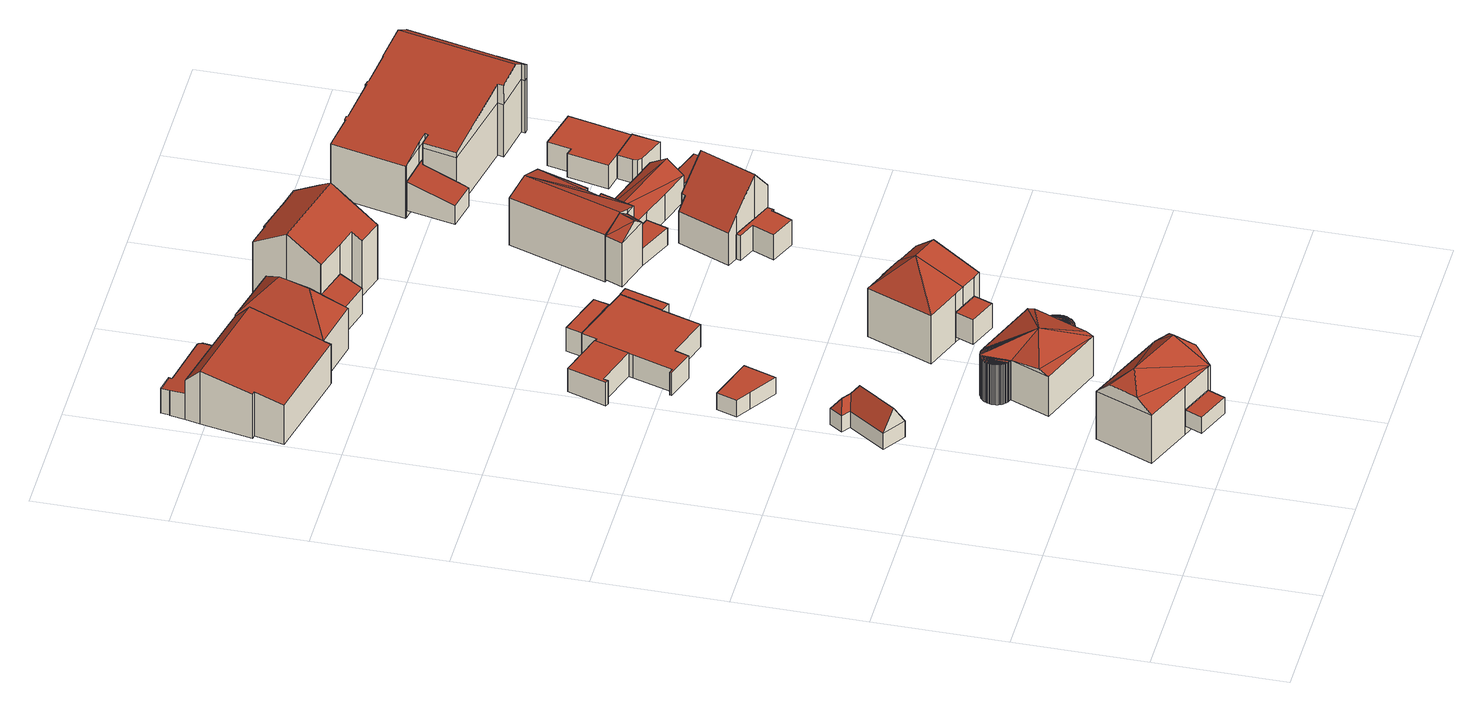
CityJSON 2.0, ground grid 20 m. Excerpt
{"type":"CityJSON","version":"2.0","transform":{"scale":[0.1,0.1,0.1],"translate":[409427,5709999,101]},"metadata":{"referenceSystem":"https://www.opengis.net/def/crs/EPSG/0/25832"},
"CityObjects":{
"building1":{"type":"Building","attributes":{"Gemeindeschluessel":"05978036","Geometrietyp2DReferenz":"3000","function":"31001_2460","roofType":"1000","measuredHeight":2.87},"geometry":[{"type":"MultiSurface","lod":"2","boundaries":[[[0,1,2,3]],[[1,4,5,2]],[[4,6,7,5]],[[6,0,3,7]],[[6,4,1,0]],[[3,2,5,7]]],"semantics":{"surfaces":[{"type":"WallSurface"},{"type":"RoofSurface"},{"type":"GroundSurface"}],"values":[0,0,0,0,1,2]}}]},
"building2":{"type":"Building","attributes":{"Gemeindeschluessel":"05978036","Geometrietyp2DReferenz":"3000","function":"31001_1000","roofType":"3300","measuredHeight":13.03},"geometry":[{"type":"MultiSurface","lod":"2","boundaries":[[[8,9,10,11]],[[9,12,13,10]],[[12,14,15,13]],[[14,16,17,15]],[[16,18,19,17]],[[18,8,11,19]],[[20,21,22,23]],[[24,25,26,27]],[[21,8,22]],[[8,26,22]],[[18,26,8]],[[18,27,26]],[[22,9,23]],[[26,9,22]],[[25,9,26]],[[9,25,16,14,12]],[[8,21,20,23,9]],[[16,25,24,27,18]],[[11,10,13,15,17,19]]],"semantics":{"surfaces":[{"type":"WallSurface"},{"type":"RoofSurface"},{"type":"GroundSurface"}],"values":[0,0,0,0,0,0,1,1,1,1,1,1,1,1,1,1,0,0,2]}}]},
"building3":{"type":"Building","attributes":{"Gemeindeschluessel":"05978036","Geometrietyp2DReferenz":"3000","function":"31001_1310","roofType":"5000","measuredHeight":6.09},"geometry":[{"type":"MultiSurface","lod":"2","boundaries":[[[28,29,30,31]],[[29,32,33,30]],[[32,34,35,33]],[[34,36,37,35]],[[36,38,39,37]],[[38,28,31,39]],[[40,38,36]],[[41,40,36,34]],[[42,43,41,34,32]],[[42,32,29]],[[43,42,29,28]],[[40,41,43,28,38]],[[31,30,33,35,37,39]]],"semantics":{"surfaces":[{"type":"WallSurface"},{"type":"RoofSurface"},{"type":"GroundSurface"}],"values":[0,0,0,0,0,0,0,1,1,1,1,1,2]}}]},
"building4":{"type":"Building","attributes":{"Gemeindeschluessel":"05978036","Geometrietyp2DReferenz":"3000","function":"31001_1000","roofType":"5000","measuredHeight":9.93},"geometry":[{"type":"MultiSurface","lod":"2","boundaries":[[[44,45,46,47]],[[45,48,49,46]],[[48,50,51,49]],[[50,52,53,51]],[[52,54,55,53]],[[54,56,57,55]],[[56,58,59,57]],[[58,60,61,59]],[[60,62,63,61]],[[62,64,65,63]],[[64,66,67,65]],[[66,68,69,67]],[[68,70,71,69]],[[70,72,73,71]],[[72,74,75,73]],[[74,76,77,75]],[[76,78,79,77]],[[78,80,81,79]],[[80,82,83,81]],[[82,84,85,83]],[[84,86,87,85]],[[86,88,89,87]],[[88,90,91,89]],[[90,92,93,91]],[[92,94,95,93]],[[94,96,97,95]],[[96,98,99,97]],[[98,100,101,99]],[[100,102,103,101]],[[102,104,105,103]],[[104,106,107,105]],[[106,108,109,107]],[[108,110,111,109]],[[110,112,113,111]],[[112,114,115,113]],[[114,116,117,115]],[[116,118,119,117]],[[118,120,121,119]],[[120,122,123,121]],[[122,124,125,123]],[[124,126,127,125]],[[126,128,129,127]],[[128,130,131,129]],[[130,132,133,131]],[[132,134,135,133]],[[134,136,137,135]],[[136,138,139,137]],[[138,140,141,139]],[[140,142,143,141]],[[142,144,145,143]],[[144,146,147,145]],[[146,148,149,147]],[[148,150,151,149]],[[150,152,153,151]],[[152,154,155,153]],[[154,156,157,155]],[[156,158,159,157]],[[158,160,161,159]],[[160,162,163,161]],[[162,164,165,163]],[[164,166,167,165]],[[166,168,169,167]],[[168,170,171,169]],[[170,172,173,171]],[[172,174,175,173]],[[174,176,177,175]],[[176,178,179,177]],[[178,44,47,179]],[[134,180,181]],[[134,181,182]],[[182,136,134]],[[138,181,183]],[[140,138,183]],[[140,183,60]],[[140,60,58]],[[58,142,140]],[[56,142,58]],[[56,144,142]],[[54,144,56]],[[54,146,144]],[[52,146,54]],[[52,148,146]],[[50,148,52]],[[50,150,148]],[[48,150,50]],[[48,152,150]],[[45,152,48]],[[45,154,152]],[[44,154,45]],[[44,156,154]],[[178,156,44]],[[178,158,156]],[[174,158,178,176]],[[174,160,158]],[[172,160,174]],[[172,162,160]],[[170,162,172]],[[170,164,162]],[[168,164,170]],[[164,168,166]],[[138,182,181]],[[184,82,181]],[[78,181,82,80]],[[76,181,78]],[[74,181,76]],[[72,181,74]],[[70,181,72]],[[68,181,70]],[[66,181,68]],[[64,181,66]],[[62,181,64]],[[62,183,181]],[[84,122,120]],[[84,124,122]],[[84,126,124]],[[84,130,126]],[[84,132,130]],[[132,84,184]],[[180,132,184]],[[184,181,180]],[[98,102,100]],[[98,104,102]],[[96,104,98]],[[94,104,96]],[[94,106,104]],[[92,106,94]],[[92,108,106]],[[90,108,92]],[[90,110,108]],[[88,110,90]],[[88,112,110]],[[86,112,88]],[[86,114,112]],[[86,116,114]],[[86,118,116]],[[84,118,86]],[[118,84,120]],[[126,130,128]],[[132,180,134]],[[136,182,138]],[[60,183,62]],[[82,184,84]],[[47,46,49,51,53,55,57,59,61,63,65,67,69,71,73,75,77,79,81,83,85,87,89,91,93,95,97,99,101,103,105,107,109,111,113,115,117,119,121,123,125,127,129,131,133,135,137,139,141,143,145,147,149,151,153,155,157,159,161,163,165,167,169,171,173,175,177,179]]],"semantics":{"surfaces":[{"type":"WallSurface"},{"type":"RoofSurface"},{"type":"GroundSurface"}],"values":[0,0,0,0,0,0,0,0,0,0,0,0,0,0,0,0,0,0,0,0,0,0,0,0,0,0,0,0,0,0,0,0,0,0,0,0,0,0,0,0,0,0,0,0,0,0,0,0,0,0,0,0,0,0,0,0,0,0,0,0,0,0,0,0,0,0,0,0,1,1,1,1,1,1,1,1,1,1,1,1,1,1,1,1,1,1,1,1,1,1,1,1,1,1,1,1,1,1,1,1,1,1,1,1,1,1,1,1,1,1,1,1,1,1,1,1,1,1,1,1,1,1,1,1,1,1,1,1,1,1,1,1,1,1,1,1,1,1,0,0,0,0,2]}}]},
"building5":{"type":"Building","attributes":{"Gemeindeschluessel":"05978036","Geometrietyp2DReferenz":"3000","function":"31001_2460","roofType":"1000","measuredHeight":2.81},"geometry":[{"type":"MultiSurface","lod":"2","boundaries":[[[185,186,187,188]],[[186,189,190,187]],[[189,191,192,190]],[[191,193,194,192]],[[193,185,188,194]],[[193,191,189,186,185]],[[188,187,190,192,194]]],"semantics":{"surfaces":[{"type":"WallSurface"},{"type":"RoofSurface"},{"type":"GroundSurface"}],"values":[0,0,0,0,0,1,2]}}]},
"building6":{"type":"Building","attributes":{"Gemeindeschluessel":"05978036","Geometrietyp2DReferenz":"3000","function":"31001_1000","roofType":"1000","measuredHeight":4.35},"geometry":[{"type":"MultiSurface","lod":"2","boundaries":[[[195,196,197,198]],[[196,199,200,197]],[[199,201,202,200]],[[201,195,198,202]],[[201,199,196,195]],[[198,197,200,202]]],"semantics":{"surfaces":[{"type":"WallSurface"},{"type":"RoofSurface"},{"type":"GroundSurface"}],"values":[0,0,0,0,1,2]}}]},
"building7":{"type":"Building","attributes":{"Gemeindeschluessel":"05978036","Geometrietyp2DReferenz":"3000","function":"31001_1000"},"children":["building7-1","building7-2","building7-3","building7-4"]},
"building7-1":{"type":"BuildingPart","attributes":{"roofType":"1000","measuredHeight":4.09},"parents":["building7"],"geometry":[{"type":"MultiSurface","lod":"2","boundaries":[[[203,204,205,206]],[[204,207,208,205]],[[207,209,210,208]],[[209,211,212,210]],[[211,213,214,212]],[[213,215,216,214]],[[215,217,218,216]],[[217,219,220,218]],[[221,222,223,224]],[[222,225,226,223]],[[227,228,229,230]],[[228,227,225,222,221,219,217,215,213,211,209,207,204,203]],[[206,205,208,210,212,214,216,218,220,224,223,226,230,229]],[[224,220,219,221]],[[230,226,225,227]],[[206,229,228,203]]],"semantics":{"surfaces":[{"type":"WallSurface"},{"type":"RoofSurface"},{"type":"GroundSurface"},{"type":"ClosureSurface"}],"values":[0,0,0,0,0,0,0,0,0,0,0,1,2,3,3,3]}}]},
"building7-2":{"type":"BuildingPart","attributes":{"roofType":"1000","measuredHeight":4.14},"parents":["building7"],"geometry":[{"type":"MultiSurface","lod":"2","boundaries":[[[231,232,233,229,228]],[[232,234,235,233]],[[234,236,203,206,235]],[[236,234,232,231]],[[229,233,235,206]],[[228,203,236,231]],[[228,229,206,203]]],"semantics":{"surfaces":[{"type":"WallSurface"},{"type":"RoofSurface"},{"type":"GroundSurface"},{"type":"ClosureSurface"}],"values":[0,0,0,1,2,0,3]}}]},
"building7-3":{"type":"BuildingPart","attributes":{"roofType":"1000","measuredHeight":4.11},"parents":["building7"],"geometry":[{"type":"MultiSurface","lod":"2","boundaries":[[[237,238,239,226,225]],[[238,240,241,239]],[[240,242,227,230,241]],[[242,240,238,237]],[[226,239,241,230]],[[225,227,242,237]],[[225,226,230,227]]],"semantics":{"surfaces":[{"type":"WallSurface"},{"type":"RoofSurface"},{"type":"GroundSurface"},{"type":"ClosureSurface"}],"values":[0,0,0,1,2,0,3]}}]},
"building7-4":{"type":"BuildingPart","attributes":{"roofType":"1000","measuredHeight":4.1},"parents":["building7"],"geometry":[{"type":"MultiSurface","lod":"2","boundaries":[[[243,244,245,246]],[[244,247,221,224,245]],[[248,249,250,220,219]],[[249,251,252,250]],[[251,243,246,252]],[[251,249,248,247,244,243]],[[246,245,224,220,250,252]],[[219,221,247,248]],[[219,220,224,221]]],"semantics":{"surfaces":[{"type":"WallSurface"},{"type":"RoofSurface"},{"type":"GroundSurface"},{"type":"ClosureSurface"}],"values":[0,0,0,0,0,1,2,0,3]}}]},
"building8":{"type":"Building","attributes":{"Gemeindeschluessel":"05978036","Geometrietyp2DReferenz":"3000","function":"31001_1000","roofType":"3200","measuredHeight":14.23},"geometry":[{"type":"MultiSurface","lod":"2","boundaries":[[[253,254,255,256]],[[254,257,258,255]],[[257,259,260,258]],[[259,261,262,260]],[[261,263,264,262]],[[263,265,266,264]],[[265,267,268,266]],[[267,269,270,268]],[[269,271,272,270]],[[271,273,274,272]],[[273,275,276,274]],[[275,253,256,276]],[[267,265,277]],[[253,275,278]],[[265,263,261,278,277]],[[261,259,257,254,253,278]],[[271,269,267,277,278]],[[275,273,271,278]],[[256,255,258,260,262,264,266,268,270,272,274,276]]],"semantics":{"surfaces":[{"type":"WallSurface"},{"type":"RoofSurface"},{"type":"GroundSurface"}],"values":[0,0,0,0,0,0,0,0,0,0,0,0,1,1,1,1,1,1,2]}}]},
"building9":{"type":"Building","attributes":{"Gemeindeschluessel":"05978036","Geometrietyp2DReferenz":"3000","function":"31001_1000"},"children":["building9-1","building9-2","building9-3"]},
"building9-1":{"type":"BuildingPart","attributes":{"roofType":"3100","measuredHeight":9.3},"parents":["building9"],"geometry":[{"type":"MultiSurface","lod":"2","boundaries":[[[279,280,281,282]],[[280,283,284,281]],[[283,285,286,284]],[[285,287,288,286]],[[287,289,290,288]],[[289,291,292,293,290]],[[294,295,296,297,298]],[[289,287,285,283,280,279,299]],[[299,300,295,294,291,289]],[[296,301,282,281,284,286,288,290,293,297]],[[302,300,299]],[[301,296,295,300,302]],[[279,302,299]],[[301,302,279,282]],[[298,292,291,294]],[[298,297,293,292]]],"semantics":{"surfaces":[{"type":"WallSurface"},{"type":"RoofSurface"},{"type":"GroundSurface"},{"type":"ClosureSurface"}],"values":[0,0,0,0,0,0,0,1,1,2,0,3,0,3,0,3]}}]},
"building9-2":{"type":"BuildingPart","attributes":{"roofType":"5000","measuredHeight":12.2},"parents":["building9"],"geometry":[{"type":"MultiSurface","lod":"2","boundaries":[[[303,304,305,296,295]],[[304,306,307,305]],[[306,279,282,307]],[[308,279,306]],[[309,308,306,304]],[[309,304,303]],[[308,309,303,300,302,279]],[[296,305,307,282,301]],[[295,300,303]],[[296,301,302,300,295]],[[301,282,279,302]]],"semantics":{"surfaces":[{"type":"WallSurface"},{"type":"RoofSurface"},{"type":"GroundSurface"},{"type":"ClosureSurface"}],"values":[0,0,0,1,1,1,1,2,0,3,3]}}]},
"building9-3":{"type":"BuildingPart","attributes":{"roofType":"2100","measuredHeight":4.6},"parents":["building9"],"geometry":[{"type":"MultiSurface","lod":"2","boundaries":[[[292,310,311,293]],[[310,312,313,311]],[[312,314,315,313]],[[314,316,317,315]],[[316,318,319,317]],[[318,320,321,319]],[[320,322,323,321]],[[322,324,325,323]],[[324,326,327,325]],[[326,328,329,327]],[[328,330,331,329]],[[330,332,333,331]],[[332,334,335,333]],[[334,336,337,335]],[[336,338,339,337]],[[338,340,341,339]],[[340,342,343,341]],[[342,344,345,343]],[[344,346,347,345]],[[346,298,297,347]],[[298,346,344,342,340,338,336,334,332,330,328,326,324,322,320,318,316,314,312,310,292]],[[293,311,313,315,317,319,321,323,325,327,329,331,333,335,337,339,341,343,345,347,297]],[[292,293,297,298]]],"semantics":{"surfaces":[{"type":"WallSurface"},{"type":"RoofSurface"},{"type":"GroundSurface"},{"type":"ClosureSurface"}],"values":[0,0,0,0,0,0,0,0,0,0,0,0,0,0,0,0,0,0,0,0,1,2,3]}}]},
"building10":{"type":"Building","attributes":{"Gemeindeschluessel":"05978036","Geometrietyp2DReferenz":"3000","function":"31001_1310","roofType":"3100","measuredHeight":9.3},"geometry":[{"type":"MultiSurface","lod":"2","boundaries":[[[348,349,350,351]],[[349,352,353,350]],[[352,354,355,353]],[[354,348,351,355]],[[352,349,356]],[[348,354,357]],[[357,349,348]],[[349,357,356]],[[354,356,357]],[[356,354,352]],[[351,350,353,355]]],"semantics":{"surfaces":[{"type":"WallSurface"},{"type":"RoofSurface"},{"type":"GroundSurface"}],"values":[0,0,0,0,0,0,1,1,1,1,2]}}]},
"building11":{"type":"Building","attributes":{"Gemeindeschluessel":"05978036","Geometrietyp2DReferenz":"3000","function":"31001_1000"},"children":["building11-1","building11-2","building11-3"]},
"building11-1":{"type":"BuildingPart","attributes":{"roofType":"3100","measuredHeight":14.25},"parents":["building11"],"geometry":[{"type":"MultiSurface","lod":"2","boundaries":[[[358,359,360,361]],[[359,362,363,364,360]],[[365,366,367,368,369]],[[366,370,371,367]],[[370,372,373,371]],[[372,374,375,373]],[[374,376,377,375]],[[376,378,379,377]],[[378,380,381,379]],[[380,382,383,381]],[[382,384,385,386,383]],[[387,388,389,390,391]],[[388,358,361,389]],[[392,384,382,380,378,376,374,372,370]],[[370,366,365,362,359,358,388,387,392]],[[361,360,364,368,367,371,373,375,377,379,381,383,386,393,390,389]],[[369,363,362,365]],[[369,368,364,363]],[[394,385,384,392]],[[393,386,385,394]],[[387,391,394,392]],[[393,394,391,390]]],"semantics":{"surfaces":[{"type":"WallSurface"},{"type":"RoofSurface"},{"type":"GroundSurface"},{"type":"ClosureSurface"}],"values":[0,0,0,0,0,0,0,0,0,0,0,0,0,1,1,2,0,3,0,3,0,3]}}]},
"building11-2":{"type":"BuildingPart","attributes":{"roofType":"2100","measuredHeight":5.3},"parents":["building11"],"geometry":[{"type":"MultiSurface","lod":"2","boundaries":[[[395,396,397,398]],[[396,391,390,397]],[[385,399,400,386]],[[399,395,398,400]],[[399,385,394,391,396,395]],[[398,397,390,393,386,400]],[[386,393,394,385]],[[393,390,391,394]]],"semantics":{"surfaces":[{"type":"WallSurface"},{"type":"RoofSurface"},{"type":"GroundSurface"},{"type":"ClosureSurface"}],"values":[0,0,0,0,1,2,3,3]}}]},
"building11-3":{"type":"BuildingPart","attributes":{"roofType":"2100","measuredHeight":5.78},"parents":["building11"],"geometry":[{"type":"MultiSurface","lod":"2","boundaries":[[[363,401,402,364]],[[401,403,404,402]],[[403,369,368,404]],[[369,403,401,363]],[[364,402,404,368]],[[364,368,369,363]]],"semantics":{"surfaces":[{"type":"WallSurface"},{"type":"RoofSurface"},{"type":"GroundSurface"},{"type":"ClosureSurface"}],"values":[0,0,0,1,2,3]}}]},
"building12":{"type":"Building","attributes":{"Gemeindeschluessel":"05978036","Geometrietyp2DReferenz":"3000","function":"31001_2460","roofType":"1000","measuredHeight":2.94},"geometry":[{"type":"MultiSurface","lod":"2","boundaries":[[[405,406,407,408]],[[406,409,410,407]],[[409,411,412,410]],[[411,413,414,412]],[[413,415,416,414]],[[415,405,408,416]],[[415,413,411,409,406,405]],[[408,407,410,412,414,416]]],"semantics":{"surfaces":[{"type":"WallSurface"},{"type":"RoofSurface"},{"type":"GroundSurface"}],"values":[0,0,0,0,0,0,1,2]}}]},
"building13":{"type":"Building","attributes":{"Gemeindeschluessel":"05978036","Geometrietyp2DReferenz":"3000","function":"31001_1000"},"children":["building13-1","building13-2"]},
"building13-1":{"type":"BuildingPart","attributes":{"roofType":"1000","measuredHeight":4.46},"parents":["building13"],"geometry":[{"type":"MultiSurface","lod":"2","boundaries":[[[417,418,419,420]],[[418,421,422,419]],[[421,423,424,422]],[[423,425,426,424]],[[425,427,428,426]],[[427,429,430,428]],[[429,431,432,430]],[[429,427,425,423,421,418,417,433,431]],[[432,434,420,419,422,424,426,428,430]],[[420,434,433,417]],[[434,432,431,433]]],"semantics":{"surfaces":[{"type":"WallSurface"},{"type":"RoofSurface"},{"type":"GroundSurface"},{"type":"ClosureSurface"}],"values":[0,0,0,0,0,0,0,1,2,3,3]}}]},
"building13-2":{"type":"BuildingPart","attributes":{"roofType":"3100","measuredHeight":12.23},"parents":["building13"],"geometry":[{"type":"MultiSurface","lod":"2","boundaries":[[[435,436,417,420,437]],[[438,439,440,432,431]],[[439,441,442,440]],[[441,443,444,442]],[[443,445,446,444]],[[445,447,448,446]],[[447,449,450,448]],[[449,451,452,450]],[[451,435,437,452]],[[447,445,443,441,439,438,453]],[[453,436,435,451,449,447]],[[437,420,434,432,440,442,444,446,448,450,452]],[[433,417,436,453]],[[434,420,417,433]],[[438,431,433,453]],[[434,433,431,432]]],"semantics":{"surfaces":[{"type":"WallSurface"},{"type":"RoofSurface"},{"type":"GroundSurface"},{"type":"ClosureSurface"}],"values":[0,0,0,0,0,0,0,0,0,1,1,2,0,3,0,3]}}]},
"building14":{"type":"Building","attributes":{"Gemeindeschluessel":"05978036","Geometrietyp2DReferenz":"3000","function":"31001_1100","roofType":"5000","measuredHeight":9.64},"geometry":[{"type":"MultiSurface","lod":"2","boundaries":[[[454,455,456,457]],[[455,458,459,456]],[[458,460,461,459]],[[460,462,463,461]],[[462,464,465,463]],[[464,466,467,465]],[[466,468,469,467]],[[468,470,471,469]],[[470,454,457,471]],[[454,470,472,473]],[[455,460,458]],[[473,460,455]],[[473,462,460]],[[473,466,462]],[[472,474,466,473]],[[464,462,466]],[[466,474,468]],[[468,474,472,470]],[[454,473,455]],[[457,456,459,461,463,465,467,469,471]]],"semantics":{"surfaces":[{"type":"WallSurface"},{"type":"RoofSurface"},{"type":"GroundSurface"}],"values":[0,0,0,0,0,0,0,0,0,1,1,1,1,1,1,1,0,0,0,2]}}]},
"building15":{"type":"Building","attributes":{"Gemeindeschluessel":"05978036","Geometrietyp2DReferenz":"3000","function":"31001_1100"},"children":["building15-1","building15-2"]},
"building15-1":{"type":"BuildingPart","attributes":{"roofType":"3100","measuredHeight":6.46},"parents":["building15"],"geometry":[{"type":"MultiSurface","lod":"2","boundaries":[[[475,476,477,478]],[[476,479,480,477]],[[479,481,482,480]],[[481,483,484,482]],[[483,485,486,487,484]],[[488,475,478,489,490]],[[488,491,492,493]],[[493,479,476,475,488]],[[492,483,481]],[[481,493,492]],[[485,491,488]],[[483,492,491,485]],[[479,493,481]],[[478,477,480,482,484,487,489]],[[490,486,485,488]],[[490,489,487,486]]],"semantics":{"surfaces":[{"type":"WallSurface"},{"type":"RoofSurface"},{"type":"GroundSurface"},{"type":"ClosureSurface"}],"values":[0,0,0,0,0,0,1,1,1,1,0,0,0,2,0,3]}}]},
"building15-2":{"type":"BuildingPart","attributes":{"roofType":"2100","measuredHeight":2.98},"parents":["building15"],"geometry":[{"type":"MultiSurface","lod":"2","boundaries":[[[494,490,489,495]],[[486,496,497,487]],[[496,494,495,497]],[[496,486,490,494]],[[495,489,487,497]],[[486,487,489,490]]],"semantics":{"surfaces":[{"type":"WallSurface"},{"type":"RoofSurface"},{"type":"GroundSurface"},{"type":"ClosureSurface"}],"values":[0,0,0,1,2,3]}}]},
"building16":{"type":"Building","attributes":{"Gemeindeschluessel":"05978036","Geometrietyp2DReferenz":"3000","function":"31001_1100","roofType":"2100","measuredHeight":5.1},"geometry":[{"type":"MultiSurface","lod":"2","boundaries":[[[498,499,500,501]],[[499,502,503,500]],[[502,504,505,503]],[[504,506,507,505]],[[506,508,509,507]],[[508,510,511,509]],[[510,512,513,511]],[[512,498,501,513]],[[512,510,508,506,504,502,499,498]],[[501,500,503,505,507,509,511,513]]],"semantics":{"surfaces":[{"type":"WallSurface"},{"type":"RoofSurface"},{"type":"GroundSurface"}],"values":[0,0,0,0,0,0,0,0,1,2]}}]},
"building17":{"type":"Building","attributes":{"Gemeindeschluessel":"05978036","Geometrietyp2DReferenz":"3000","function":"31001_1100"},"children":["building17-1","building17-2"]},
"building17-1":{"type":"BuildingPart","attributes":{"roofType":"1000","measuredHeight":4.15},"parents":["building17"],"geometry":[{"type":"MultiSurface","lod":"2","boundaries":[[[514,515,516,517]],[[518,519,520,521]],[[519,522,523,520]],[[522,524,525,523]],[[524,526,527,525]],[[526,514,517,527]],[[526,524,522,519,518,515,514]],[[517,516,521,520,523,525,527]],[[521,516,515,518]]],"semantics":{"surfaces":[{"type":"WallSurface"},{"type":"RoofSurface"},{"type":"GroundSurface"},{"type":"ClosureSurface"}],"values":[0,0,0,0,0,0,1,2,3]}}]},
"building17-2":{"type":"BuildingPart","attributes":{"roofType":"1000","measuredHeight":4.22},"parents":["building17"],"geometry":[{"type":"MultiSurface","lod":"2","boundaries":[[[528,529,530,531]],[[529,532,518,521,530]],[[533,534,535,516,515]],[[534,536,537,535]],[[536,528,531,537]],[[536,534,533,532,529,528]],[[531,530,521,516,535,537]],[[515,518,532,533]],[[515,516,521,518]]],"semantics":{"surfaces":[{"type":"WallSurface"},{"type":"RoofSurface"},{"type":"GroundSurface"},{"type":"ClosureSurface"}],"values":[0,0,0,0,0,1,2,0,3]}}]},
"building18":{"type":"Building","attributes":{"Gemeindeschluessel":"05978036","Geometrietyp2DReferenz":"3000","function":"31001_1100","roofType":"5000","measuredHeight":13.36},"geometry":[{"type":"MultiSurface","lod":"2","boundaries":[[[538,539,540,541]],[[539,542,543,540]],[[542,544,545,543]],[[544,546,547,545]],[[546,548,549,547]],[[548,550,551,549]],[[550,552,553,551]],[[552,554,555,553]],[[554,556,557,555]],[[556,558,559,557]],[[558,560,561,559]],[[560,562,563,561]],[[562,564,565,563]],[[564,566,567,565]],[[566,568,569,567]],[[568,570,571,569]],[[570,572,573,571]],[[572,574,575,573]],[[574,576,577,575]],[[576,578,579,577]],[[578,580,581,579]],[[580,582,583,581]],[[582,584,585,583]],[[584,586,587,585]],[[586,588,589,587]],[[588,538,541,589]],[[590,591,592,593,594,595,596,597]],[[538,588,586,598,599,600,601,602,603,604,594,593,605,606,607,608,609,610,611,612,613,614]],[[539,614,613,542]],[[538,614,539]],[[542,613,612,544]],[[544,612,611,546]],[[546,611,610,548]],[[548,610,609,550]],[[550,609,608,552]],[[552,608,607,554]],[[554,607,606,556]],[[556,606,605,558]],[[558,605,593,592,560]],[[572,604,603,574]],[[570,595,594,604,572]],[[574,603,602,576]],[[576,602,601,578]],[[578,601,600,580]],[[580,600,599,582]],[[582,599,598,584]],[[584,598,586]],[[564,590,597,566]],[[566,597,596,568]],[[568,596,595,570]],[[560,592,591,562]],[[562,591,590,564]],[[541,540,543,545,547,549,551,553,555,557,559,561,563,565,567,569,571,573,575,577,579,581,583,585,587,589]]],"semantics":{"surfaces":[{"type":"WallSurface"},{"type":"RoofSurface"},{"type":"GroundSurface"}],"values":[0,0,0,0,0,0,0,0,0,0,0,0,0,0,0,0,0,0,0,0,0,0,0,0,0,0,1,1,0,0,0,0,0,0,0,0,0,0,0,0,0,0,0,0,0,0,0,0,0,0,0,0,2]}}]}
},
"vertices":[
[229,50,118],[280,29,118],[280,29,90],[229,50,90],[269,3,118],[269,3,90],[218,24,118],[218,24,90],
[320,114,159],[284,27,159],[284,27,75],[320,114,75],[280,29,159],[280,29,75],[229,50,159],[229,50,75],[155,81,159],[155,81,75],[191,168,159],[191,168,75],[300,65,183],[311,92,183],[282,79,205],[294,50,183],[172,122,181],[163,103,181],[196,115,205],[182,147,181],
[160,512,86],[147,521,86],[147,521,58],[160,512,58],[160,541,86],[160,541,58],[207,508,86],[207,508,58],[156,433,86],[156,433,58],[122,456,86],[122,456,58],[139,445,119],[179,503,119],[163,524,105],[176,515,105],
[236,337,146],[237,339,146],[237,339,76],[236,337,76],[238,341,146],[238,341,76],[240,342,146],[240,342,76],[241,343,146],[241,343,76],[243,345,146],[243,345,76],[245,346,146],[245,346,76],[247,347,146],[247,347,76],[248,347,146],[248,347,76],[250,348,146],[250,348,76],[252,349,146],[252,349,76],[255,349,146],[255,349,76],[257,349,146],[257,349,76],[259,349,146],[259,349,76],[261,349,146],[261,349,76],[263,348,146],[263,348,76],[265,347,146],[265,347,76],[266,347,146],[266,347,76],[362,309,146],[362,309,76],[368,307,146],[368,307,76],[354,272,146],[354,272,76],[358,270,146],[358,270,76],[359,273,146],[359,273,76],[361,271,146],[361,271,76],[362,269,146],[362,269,76],[362,266,146],[362,266,76],[363,264,146],[363,264,76],[363,262,146],[363,262,76],[363,260,146],[363,260,76],[363,257,146],[363,257,76],[363,255,146],[363,255,76],[362,252,146],[362,252,76],[362,250,146],[362,250,76],[361,248,146],[361,248,76],[359,245,146],[359,245,76],[358,243,146],[358,243,76],[356,241,146],[356,241,76],[355,240,146],[355,240,76],[353,239,146],[353,239,76],[351,237,146],[351,237,76],[349,236,146],[349,236,76],[347,235,146],[347,235,76],[344,234,146],[344,234,76],[345,237,146],[345,237,76],[341,239,146],[341,239,76],[327,204,146],[327,204,76],[224,244,146],[224,244,76],[248,303,146],[248,303,76],[248,304,146],[248,304,76],[246,305,146],[246,305,76],[243,306,146],[243,306,76],[242,307,146],[242,307,76],[240,308,146],[240,308,76],[239,310,146],[239,310,76],[237,311,146],[237,311,76],[236,313,146],[236,313,76],[235,315,146],[235,315,76],[235,316,146],[235,316,76],[234,318,146],[234,318,76],[233,321,146],[233,321,76],[233,323,146],[233,323,76],[233,325,146],[233,325,76],[233,327,146],[233,327,76],[233,329,146],[233,329,76],[234,331,146],[234,331,76],[234,334,146],[234,334,76],[235,334,146],[235,334,76],[235,335,146],[235,335,76],[331,215,150],[291,274,176],[230,259,153],[248,348,148],[363,296,151],
[151,672,84],[161,703,84],[161,703,55],[151,672,55],[230,680,84],[230,680,55],[214,631,84],[214,631,55],[173,658,84],[173,658,55],
[367,410,121],[409,393,121],[409,393,78],[367,410,78],[398,365,121],[398,365,78],[356,382,121],[356,382,78],
[316,816,91],[298,758,91],[298,758,51],[316,816,51],[232,779,91],[232,779,51],[225,758,91],[225,758,51],[182,772,91],[182,772,51],[183,775,91],[183,775,51],[190,773,91],[190,773,51],[209,833,91],[209,833,51],[211,840,91],[211,840,51],[228,893,91],[233,891,91],[233,891,51],[228,893,51],[240,914,91],[240,914,51],[311,891,91],[338,882,91],[338,882,51],[311,891,51],
[338,882,92],[352,878,92],[352,878,51],[331,811,92],[331,811,51],[316,816,92],
[240,914,92],[247,938,92],[247,938,51],[318,915,92],[318,915,51],[311,891,92],
[139,856,92],[158,915,92],[158,915,51],[139,856,51],[228,893,92],[211,840,92],[146,861,92],[146,861,51],[144,854,92],[144,854,51],
[351,532,154],[389,516,154],[389,516,69],[351,532,69],[390,520,150],[390,520,69],[426,506,150],[426,506,69],[425,505,152],[425,505,69],[425,502,154],[425,502,69],[460,488,154],[460,488,69],[421,389,154],[421,389,69],[409,393,154],[409,393,69],[384,403,154],[384,403,69],[367,410,154],[367,410,69],[311,432,154],[311,432,69],[408,451,211],[368,467,211],
[157,1263,79],[155,1252,77],[155,1252,8],[157,1263,8],[6,1284,77],[6,1284,8],[15,1329,86],[15,1329,8],[9,1330,86],[9,1330,8],[24,1408,101],[24,1408,8],[29,1431,77],[29,1431,54],[29,1431,8],[167,1400,77],[186,1396,77],[186,1396,8],[167,1400,8],[167,1400,54],[181,1374,101],[186,1394,79],[181,1374,8],[181,1374,79],
[186,1396,79],[282,1374,79],[282,1374,8],[236,1246,79],[236,1246,8],[209,1296,127],[221,1341,130],
[33,1454,52],[33,1454,8],[34,1454,52],[34,1454,8],[36,1467,51],[36,1467,8],[63,1462,51],[63,1462,8],[62,1457,51],[62,1457,8],[143,1441,51],[143,1441,8],[144,1441,51],[144,1441,8],[145,1440,51],[145,1440,8],[146,1440,51],[146,1440,8],[147,1439,51],[147,1439,8],[147,1438,51],[147,1438,8],[148,1438,51],[148,1438,8],[148,1437,51],[148,1437,8],[148,1436,51],[148,1436,8],[148,1435,51],[148,1435,8],[148,1434,52],[148,1434,8],[148,1433,52],[148,1433,8],[142,1409,54],[142,1409,8],[168,1403,54],[168,1403,8],
[461,900,136],[447,876,136],[447,876,59],[461,900,59],[395,892,136],[395,892,59],[406,919,136],[406,919,59],[428,882,152],[441,907,152],
[343,1251,116],[347,1267,126],[347,1267,19],[343,1251,19],[314,1276,127],[314,1276,76],[314,1276,19],[263,1291,128],[263,1292,128],[263,1292,19],[263,1291,19],[263,1291,76],[278,1344,161],[278,1344,19],[293,1396,127],[293,1396,19],[331,1387,127],[331,1387,19],[331,1389,126],[331,1389,19],[384,1376,125],[384,1376,19],[384,1375,126],[384,1375,19],[421,1367,125],[421,1367,19],[410,1328,150],[410,1328,72],[410,1328,19],[400,1294,151],[384,1239,115],[384,1239,19],[400,1294,19],[400,1294,72],[405,1311,161],[405,1311,19],[405,1311,72],
[431,1322,66],[421,1288,66],[421,1288,19],[431,1322,19],[427,1324,67],[427,1324,19],
[304,1242,64],[304,1242,19],[253,1256,64],[253,1256,19],
[446,875,91],[447,876,91],[447,876,61],[446,875,61],[461,900,91],[461,900,61],[478,895,91],[478,895,61],[510,884,91],[510,884,61],[499,852,91],[499,852,61],
[555,722,108],[552,713,108],[552,713,64],[555,722,64],[549,715,108],[549,715,64],[535,683,108],[535,683,64],[496,700,108],[496,700,64],[510,733,108],[510,733,64],[484,744,108],[484,744,64],[486,751,108],[486,751,64],[526,734,108],[526,734,64],
[557,726,147],[555,722,147],[557,726,64],[486,751,140],[470,758,120],[470,758,64],[503,837,120],[503,837,64],[518,831,138],[518,831,64],[521,837,138],[521,837,64],[562,819,186],[562,819,64],[596,805,141],[596,805,64],[562,724,141],[562,724,64],[526,734,186],
[457,1068,138],[529,1044,138],[529,1044,55],[457,1068,55],[503,967,138],[503,967,55],[498,969,138],[498,969,55],[490,947,138],[490,947,55],[495,946,138],[495,946,55],[478,895,138],[478,895,55],[461,900,138],[461,900,55],[406,919,138],[406,919,55],[444,906,151],[495,1055,151],[461,900,144],
[555,869,104],[510,884,104],[510,884,58],[555,869,58],[478,895,104],[478,895,58],[495,946,104],[495,946,58],[621,905,104],[621,905,58],[612,879,104],[612,879,85],[612,879,58],[604,853,104],[604,853,58],[604,853,88],[612,879,122],[612,879,123],[487,920,123],
[668,831,88],[668,831,58],[678,856,85],[678,856,58],
[563,1216,90],[551,1165,78],[551,1165,40],[563,1216,40],[547,1147,73],[547,1147,40],[503,1156,73],[503,1156,40],[519,1229,90],[519,1229,40],[563,1221,91],[563,1221,40],[580,1217,91],[580,1217,40],[578,1212,90],[578,1212,40],
[715,1044,90],[694,948,90],[694,948,49],[715,1044,49],[644,958,90],[619,964,90],[619,964,49],[644,958,49],[632,1026,90],[632,1026,49],[643,1023,90],[643,1023,49],[651,1059,90],[651,1059,49],
[639,927,91],[639,934,91],[639,934,49],[639,927,49],[644,958,91],[694,948,91],[686,906,91],[686,906,49],[644,922,91],[644,922,49],
[543,1343,119],[589,1332,119],[589,1332,27],[543,1343,27],[590,1334,119],[590,1334,27],[595,1333,119],[595,1333,27],[595,1331,119],[595,1331,27],[657,1318,119],[657,1318,27],[657,1320,119],[657,1320,27],[663,1318,119],[663,1318,27],[663,1317,119],[663,1317,27],[711,1307,119],[711,1307,27],[711,1308,119],[711,1308,27],[789,1292,119],[789,1292,27],[759,1155,119],[759,1155,27],[757,1156,119],[757,1156,27],[748,1111,119],[748,1111,27],[742,1112,119],[742,1112,27],[744,1118,119],[744,1118,27],[683,1129,119],[683,1129,27],[685,1138,119],[685,1138,27],[551,1165,119],[551,1165,27],[563,1216,119],[563,1216,27],[578,1212,119],[578,1212,27],[580,1217,119],[580,1217,27],[563,1221,119],[563,1221,27],[519,1229,119],[519,1229,27],[517,1230,119],[517,1230,27],[757,1156,144],[759,1155,142],[789,1292,142],[762,1298,161],[723,1121,161],[744,1118,147],[742,1112,147],[748,1111,144],[563,1221,128],[580,1217,131],[578,1212,131],[563,1216,128],[551,1165,128],[685,1138,153],[683,1129,153],[711,1308,151],[711,1307,151],[663,1317,142],[663,1318,142],[657,1320,141],[657,1318,141],[595,1331,129],[595,1333,129],[590,1334,128],[589,1332,128]
]}
